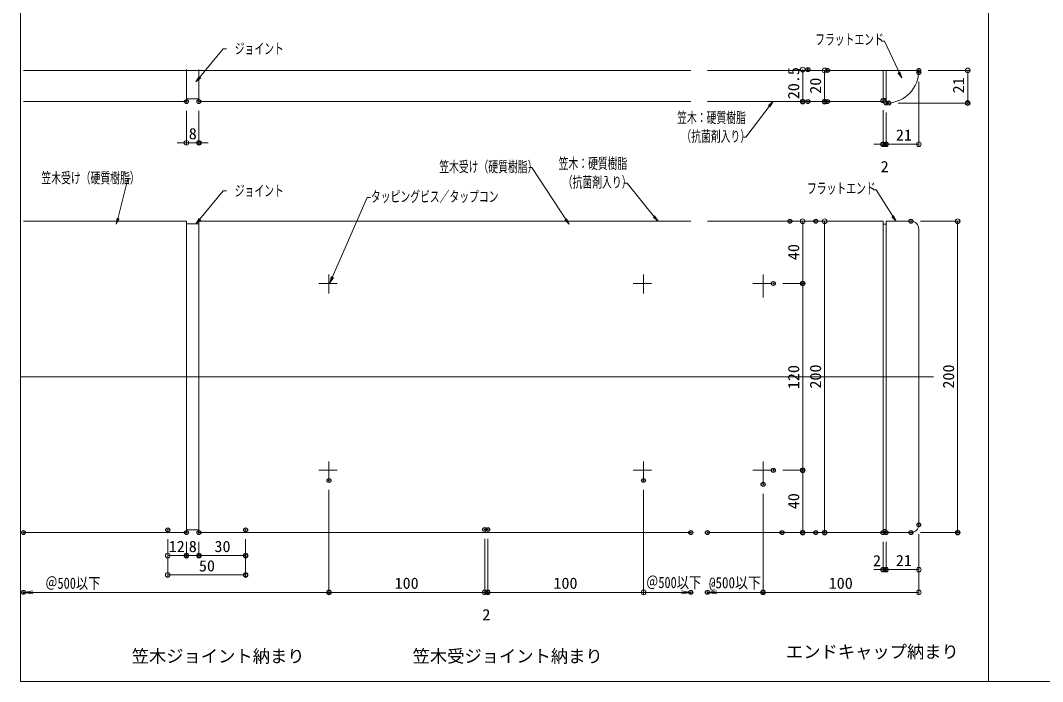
# Model space of a CAD drawing. Units: millimetres, scale not verified. Extents: x -600 to 612, y -415 to 416.
# Drawn here: x -600 to 56, y -415 to 9 of the extents above; entities that cross this region are included whole.
import ezdxf
from ezdxf.enums import TextEntityAlignment as Align

# ---------------------------------------------------------------- set-up
doc = ezdxf.new("R2010")
doc.units = ezdxf.units.MM
doc.header["$LTSCALE"] = 5
doc.header["$PDMODE"] = 32
doc.header["$PDSIZE"] = 2.5
doc.linetypes.add('CHAIN1', pattern=[8, 5, -1, 1, -1])
for name, color, linetype, lineweight in [('0-0_zumenwaku', 6, 'Continuous', 9), ('0-3_0', 1, 'Continuous', 9), ('0-7_一般寸法', 1, 'Continuous', 9), ('0-A_1', 5, 'CHAIN1', 9), ('0-B_2', 3, 'Continuous', 9), ('0-C_9', 4, 'Continuous', 9), ('1-0_08文字', 2, 'Continuous', 9)]:
    doc.layers.add(name, color=color, linetype=linetype, lineweight=lineweight)
doc.layers.add('0-1_moji', color=2, linetype='Continuous')
doc.layers.add('0-8_DEFPOINTS', color=7, linetype='Continuous')
doc.styles.add('ＭＳ ゴシック', font='')
doc.styles.add('ＭＳ Ｐゴシック', font='')
doc.styles.get('ＭＳ ゴシック').set_extended_font_data('MS Gothic')
doc.styles.get('ＭＳ Ｐゴシック').set_extended_font_data('MS PGothic')

# ---------------------------------------------------------------- blocks, each defined once
blk = doc.blocks.new('_ORIGIN')
at = {"layer": '0-3_0'}
blk.add_line((0, 0), (-5, 0), dxfattribs=at)
blk.add_circle((0, 0), 2.5, dxfattribs=at)
blk = doc.blocks.new('_OPEN')
at = {"layer": '0-3_0'}
blk.add_line((0, 0), (-5, 0), dxfattribs=at)
blk.add_lwpolyline([(-5, 0.833), (0, 0), (-5, -0.833)], dxfattribs=at)

msp = doc.modelspace()

# ---------------------------------------------------------------- linework, layer by layer
at = {"layer": '0-0_zumenwaku'}
msp.add_line((21.732, 54.447), (21.732, -415.473), dxfattribs=at)
msp.add_lwpolyline([(-599.938, -415.473), (600.062, -415.473), (600.062, 415.527), (-599.938, 415.527)], close=True, dxfattribs=at)
at = {"layer": '0-7_一般寸法'}
for p, q in [((-100.209, -22.433), (-99.041, -22.433)), ((-97.541, -25.433), (-97.541, -39.935)), ((-87.601, -22.935), (-84.982, -22.935)), ((-83.482, -25.935), (-83.482, -39.935)), ((-16.997, -22.935), (9.877, -22.935)), ((8.377, -25.935), (8.377, -40.935)), ((-22.997, -30.335), (-22.997, -71.817)), ((-100.209, -42.935), (-99.041, -42.935)), ((-87.601, -42.935), (-84.982, -42.935)), ((-36.303, -43.935), (9.877, -43.935)), ((-493.333, -48.935), (-493.333, -70.943)), ((-485.333, -48.935), (-485.333, -70.943)), ((-45.997, -48.367), (-45.997, -71.817)), ((-43.997, -49.935), (-43.997, -71.817)), ((-43.997, -49.935), (-43.997, -71.817)), ((-496.333, -69.443), (-499.333, -69.443)), ((-493.333, -69.443), (-485.333, -69.443)), ((-482.333, -69.443), (-479.333, -69.443)), ((-48.997, -70.317), (-51.997, -70.317)), ((-43.997, -70.317), (-45.997, -70.317)), ((-25.997, -70.317), (-40.997, -70.317)), ((-40.997, -70.317), (-37.997, -70.317)), ((-99.809, -119.785), (-96.041, -119.785)), ((-97.541, -122.785), (-97.541, -156.785)), ((-83.482, -122.785), (-83.482, -316.785)), ((-83.171, -119.785), (-81.982, -119.785)), ((-21.997, -119.785), (3.446, -119.785)), ((1.946, -122.785), (1.946, -316.785)), ((-110.408, -159.785), (-96.041, -159.785)), ((-110.408, -159.785), (-96.041, -159.785)), ((-97.541, -162.785), (-97.541, -276.785)), ((-110.408, -279.785), (-96.041, -279.785)), ((-110.408, -279.785), (-96.041, -279.785)), ((-97.541, -282.785), (-97.541, -316.785)), ((-401.792, -292.306), (-401.792, -359.675)), ((-401.792, -292.306), (-401.792, -359.675)), ((-199.792, -292.306), (-199.792, -359.675)), ((-199.792, -292.306), (-199.792, -359.675)), ((-122.997, -294.789), (-122.997, -359.675)), ((-122.997, -294.789), (-122.997, -359.675)), ((-104.825, -319.785), (-96.041, -319.785)), ((-83.171, -319.785), (-81.982, -319.785)), ((-22.997, -320.785), (-22.997, -359.675)), ((-22.997, -320.785), (-22.997, -345.095)), ((-21.997, -319.785), (3.446, -319.785)), ((-505.333, -324.085), (-505.333, -348.514)), ((-505.333, -324.085), (-505.333, -336.08)), ((-493.333, -325.785), (-493.333, -336.08)), ((-493.333, -325.785), (-493.333, -336.08)), ((-485.333, -325.785), (-485.333, -336.08)), ((-485.333, -325.785), (-485.333, -336.08)), ((-455.333, -324.085), (-455.333, -348.514)), ((-455.333, -324.085), (-455.333, -336.08)), ((-301.792, -323.785), (-301.792, -359.675)), ((-301.792, -323.785), (-301.792, -359.675)), ((-299.792, -323.785), (-299.792, -359.675)), ((-299.792, -323.785), (-299.792, -359.675)), ((-45.997, -325.785), (-45.997, -345.095)), ((-43.997, -325.785), (-43.997, -345.095)), ((-43.997, -325.785), (-43.997, -345.095)), ((-502.333, -334.58), (-496.333, -334.58)), ((-496.333, -334.58), (-499.333, -334.58)), ((-493.333, -334.58), (-485.333, -334.58)), ((-482.333, -334.58), (-479.333, -334.58)), ((-482.333, -334.58), (-458.333, -334.58)), ((-502.333, -347.014), (-458.333, -347.014)), ((-48.997, -343.595), (-51.997, -343.595)), ((-43.997, -343.595), (-45.997, -343.595)), ((-25.997, -343.595), (-40.997, -343.595)), ((-40.997, -343.595), (-37.997, -343.595)), ((-401.792, -358.175), (-591.976, -358.175)), ((-304.792, -358.175), (-398.792, -358.175)), ((-304.792, -358.175), (-307.792, -358.175)), ((-301.792, -358.175), (-299.792, -358.175)), ((-202.792, -358.175), (-296.792, -358.175)), ((-296.792, -358.175), (-293.792, -358.175)), ((-199.792, -358.175), (-175.44, -358.175)), ((-122.997, -358.175), (-152.748, -358.175)), ((-25.997, -358.175), (-119.997, -358.175))]:
    msp.add_line(p, q, dxfattribs=at)
at = {"layer": '0-8_DEFPOINTS'}
for p in [(-94.209, -22.433), (-81.601, -22.935), (-22.997, -22.935), (-22.997, -24.335), (-493.333, -42.935), (-485.333, -42.935), (-97.541, -42.935), (-94.209, -42.935), (-83.482, -42.935), (-81.601, -42.935), (-45.997, -42.367), (-43.997, -43.935), (-42.303, -43.935), (8.377, -43.935), (-485.333, -69.443), (-45.997, -70.317), (-43.997, -70.317), (-105.809, -119.785), (-89.171, -119.785), (-27.997, -119.785), (-116.408, -159.785), (-97.541, -159.785), (-116.408, -279.785), (-116.408, -279.785), (-97.541, -279.785), (-401.792, -286.306), (-199.792, -286.306), (-122.997, -288.789), (-22.997, -314.785), (-597.976, -319.785), (-505.333, -318.085), (-493.333, -319.785), (-485.333, -319.785), (-455.333, -318.085), (-301.792, -317.785), (-299.792, -317.785), (-169.44, -319.785), (-158.748, -319.785), (-110.825, -319.785), (-97.541, -319.785), (-89.171, -319.785), (-83.482, -319.785), (-45.997, -319.785), (-43.997, -319.785), (-27.997, -319.785), (1.946, -319.785), (-493.333, -334.58), (-485.333, -334.58), (-455.333, -334.58), (-455.333, -347.014), (-45.997, -343.595), (-43.997, -343.595), (-597.976, -358.175), (-401.792, -358.175), (-299.792, -358.175), (-169.44, -358.175), (-158.748, -358.175), (-122.997, -358.175)]:
    msp.add_point(p, dxfattribs=at)
at = {"layer": '0-A_1'}
for p, q in [((-401.792, -154.101), (-401.792, -166.306)), ((-199.792, -154.101), (-199.792, -166.306)), ((-122.997, -154.101), (-122.997, -168.789)), ((-396.576, -159.785), (-408.381, -159.785)), ((-194.576, -159.785), (-206.381, -159.785)), ((-117.781, -159.785), (-129.586, -159.785)), ((-401.792, -274.101), (-401.792, -286.306)), ((-199.792, -274.101), (-199.792, -286.306)), ((-122.997, -274.101), (-122.997, -288.789)), ((-396.576, -279.785), (-408.381, -279.785)), ((-194.576, -279.785), (-206.381, -279.785)), ((-117.781, -279.785), (-129.586, -279.785))]:
    msp.add_line(p, q, dxfattribs=at)
at = {"layer": '0-A_1', "linetype": 'Continuous'}
msp.add_line((-13.59, -219.785), (-599.938, -219.785), dxfattribs=at)
at = {"layer": '0-B_2'}
for p, q in [((-493.333, -22.935), (-597.976, -22.935)), ((-493.333, -42.935), (-493.333, -22.433)), ((-485.333, -42.935), (-485.333, -22.433)), ((-169.44, -22.935), (-485.333, -22.935)), ((-22.997, -22.935), (-158.748, -22.935)), ((-45.997, -42.935), (-45.997, -22.935)), ((-43.997, -22.935), (-43.997, -43.171)), ((-493.333, -42.935), (-597.976, -42.935)), ((-169.44, -42.935), (-485.333, -42.935)), ((-45.997, -42.935), (-158.748, -42.935)), ((-493.333, -119.785), (-597.976, -119.785)), ((-493.333, -119.785), (-493.333, -319.785)), ((-485.333, -119.785), (-485.333, -319.785)), ((-169.44, -119.785), (-485.333, -119.785)), ((-45.997, -119.785), (-158.748, -119.785)), ((-45.997, -119.785), (-45.997, -319.785)), ((-43.997, -119.785), (-43.997, -319.785)), ((-27.997, -119.785), (-43.997, -119.785)), ((-22.997, -124.785), (-22.997, -314.785)), ((-493.333, -319.785), (-597.976, -319.785)), ((-169.44, -319.785), (-485.333, -319.785)), ((-45.997, -319.785), (-158.748, -319.785)), ((-27.997, -319.785), (-43.997, -319.785))]:
    msp.add_line(p, q, dxfattribs=at)
at = {"layer": '0-B_2', "color": 4}
msp.add_line((-45.997, -40.935), (-43.997, -40.935), dxfattribs=at)
at = {"layer": '0-B_2'}
for centre, radius, start, end in [((-43.994, -22.941), 20.993, 272.25747, 0.01796), ((-43.199, -43.119), 0.8, 183.73589, 274.28872), ((-27.997, -124.785), 5, 0, 90), ((-27.997, -314.785), 5, 270, 0)]:
    msp.add_arc(centre, radius, start, end, dxfattribs=at)
at = {"layer": '0-C_9'}
for p, q in [((-485.333, -22.935), (-493.333, -22.935)), ((-485.333, -41.235), (-493.333, -41.235)), ((-485.333, -121.485), (-493.333, -121.485)), ((-45.997, -121.785), (-43.997, -121.785)), ((-485.333, -318.085), (-493.333, -318.085)), ((-45.997, -317.785), (-43.997, -317.785))]:
    msp.add_line(p, q, dxfattribs=at)
at = {"layer": '1-0_08文字', "color": 1}
for points in [[(-47.059, -4.044), (-45.059, -4.044), (-34.828, -25.963)], [(-467.669, -9.031), (-469.669, -9.031), (-485.97, -28.703)], [(-136.183, -65.84), (-134.183, -65.84), (-117.822, -44.452)], [(-273.539, -85.391), (-271.539, -85.391), (-248.641, -120.159)], [(-528.994, -92.591), (-530.994, -92.591), (-537.865, -119.883)], [(-212.348, -95.27), (-210.348, -95.27), (-191.829, -118.292)], [(-467.669, -100.348), (-469.669, -100.348), (-485.97, -120.02)], [(-375.198, -104.563), (-377.198, -104.563), (-400.438, -157.468)], [(-52.311, -99.703), (-50.311, -99.703), (-38.685, -118.175)]]:
    msp.add_lwpolyline(points, dxfattribs=at)

# ---------------------------------------------------------------- block references
at = {"layer": '0-7_一般寸法'}
for name, p, xscale, yscale, rotation in [('_ORIGIN', (-97.541, -22.433), 0.6, 0.6, 90), ('_ORIGIN', (-83.482, -22.935), 0.6, 0.6, 90), ('_ORIGIN', (8.377, -22.935), 0.6, 0.6, 90), ('_ORIGIN', (-97.541, -42.935), 0.6, 0.6, 270), ('_ORIGIN', (-83.482, -42.935), 0.6, 0.6, 270), ('_ORIGIN', (8.377, -43.935), 0.6, 0.6, 270), ('_ORIGIN', (-485.333, -69.443), 0.6, 0.6, 180), ('_ORIGIN', (-43.997, -70.317), 0.6, 0.6, 180), ('_ORIGIN', (-43.997, -70.317), 0.6, 0.6, 180), ('_ORIGIN', (-97.541, -119.785), 0.6, 0.6, 90), ('_ORIGIN', (-83.482, -119.785), 0.6, 0.6, 90), ('_ORIGIN', (1.946, -119.785), 0.6, 0.6, 90), ('_ORIGIN', (-97.541, -159.785), 0.6, 0.6, 270), ('_ORIGIN', (-97.541, -159.785), 0.6, 0.6, 90), ('_ORIGIN', (-97.541, -279.785), 0.6, 0.6, 270), ('_ORIGIN', (-97.541, -279.785), 0.6, 0.6, 90), ('_ORIGIN', (-97.541, -319.785), 0.6, 0.6, 270), ('_ORIGIN', (-83.482, -319.785), 0.6, 0.6, 270), ('_ORIGIN', (1.946, -319.785), 0.6, 0.6, 270), ('_ORIGIN', (-505.333, -334.58), 0.6, 0.6, 180), ('_ORIGIN', (-485.333, -334.58), 0.6, 0.6, 180), ('_ORIGIN', (-485.333, -334.58), 0.6, 0.6, 180), ('_ORIGIN', (-505.333, -347.014), 0.6, 0.6, 180), ('_ORIGIN', (-43.997, -343.595), 0.6, 0.6, 180), ('_ORIGIN', (-43.997, -343.595), 0.6, 0.6, 180), ('_OPEN', (-597.976, -358.175), 1.2, 1.2, 180), ('_ORIGIN', (-401.792, -358.175), 0.6, 0.6, 180), ('_ORIGIN', (-299.792, -358.175), 0.6, 0.6, 180), ('_ORIGIN', (-299.792, -358.175), 0.6, 0.6, 180), ('_OPEN', (-158.748, -358.175), 1.2, 1.2, 180), ('_ORIGIN', (-122.997, -358.175), 0.6, 0.6, 180)]:
    msp.add_blockref(name, p, dxfattribs=dict(at, xscale=xscale, yscale=yscale, rotation=rotation))
for name, p, xscale, yscale in [('_ORIGIN', (-493.333, -69.443), 0.6, 0.6), ('_ORIGIN', (-45.997, -70.317), 0.6, 0.6), ('_ORIGIN', (-22.997, -70.317), 0.6, 0.6), ('_ORIGIN', (-493.333, -334.58), 0.6, 0.6), ('_ORIGIN', (-493.333, -334.58), 0.6, 0.6), ('_ORIGIN', (-455.333, -334.58), 0.6, 0.6), ('_ORIGIN', (-455.333, -347.014), 0.6, 0.6), ('_ORIGIN', (-45.997, -343.595), 0.6, 0.6), ('_ORIGIN', (-22.997, -343.595), 0.6, 0.6), ('_ORIGIN', (-301.792, -358.175), 0.6, 0.6), ('_ORIGIN', (-301.792, -358.175), 0.6, 0.6), ('_ORIGIN', (-199.792, -358.175), 0.6, 0.6), ('_OPEN', (-169.44, -358.175), 1.2, 1.2), ('_ORIGIN', (-22.997, -358.175), 0.6, 0.6)]:
    msp.add_blockref(name, p, dxfattribs=dict(at, xscale=xscale, yscale=yscale))
at = {"layer": '1-0_08文字', "xscale": 0.8, "yscale": 0.8}
for p, rotation in [((-33.854, -27.71), 299.16062), ((-487.333, -30.167), 227.06732), ((-116.519, -42.935), 49.35391), ((-538.483, -121.785), 251.9928), ((-487.333, -121.485), 227.06732), ((-247.476, -121.785), 305.60783), ((-190.498, -119.785), 311.71137), ((-37.497, -119.785), 306.41394), ((-401.299, -159.273), 244.49426)]:
    msp.add_blockref('_OPEN', p, dxfattribs=dict(at, rotation=rotation))

# ---------------------------------------------------------------- texts
at = {"layer": '0-1_moji', "style": 'ＭＳ Ｐゴシック'}
for s, p in [('エンドキャップ納まり', (-108.332, -402.815)), ('笠木ジョイント納まり', (-528.495, -405.675)), ('笠木受ジョイント納まり', (-348.118, -405.675))]:
    msp.add_text(s, height=8.138, dxfattribs=at).set_placement(p, align=Align.BOTTOM_LEFT)
at = {"layer": '0-7_一般寸法', "color": 2, "style": 'ＭＳ ゴシック', "width": 1.05}
for s, p in [('20.5', (-97.653, -41.434)), ('20', (-83.594, -37.935)), ('21', (8.265, -37.685)), ('40', (-97.653, -144.785)), ('120', (-97.653, -227.66)), ('200', (-83.594, -227.285)), ('200', (1.834, -227.285)), ('40', (-97.653, -304.785))]:
    msp.add_text(s, height=7.221, rotation=90, dxfattribs=at).set_placement(p, align=Align.BOTTOM_LEFT)
at = {"layer": '0-7_一般寸法', "color": 2, "style": 'ＭＳ ゴシック'}
for s, height, width, p in [('8', 7.221, 1.05, (-491.833, -69.331)), ('21', 7.221, 1.05, (-37.747, -70.205)), ('2', 7.221, 1.05, (-47.497, -90.455)), ('12', 7.221, 1.05, (-504.708, -334.468)), ('8', 7.221, 1.05, (-491.833, -334.468)), ('30', 7.221, 1.05, (-475.333, -334.468)), ('2', 7.221, 1.05, (-52.448, -343.586)), ('21', 7.221, 1.05, (-37.747, -343.483)), ('50', 7.221, 1.05, (-485.333, -346.902)), ('＠500以下', 7.221, 0.8, (-583.993, -358.063)), ('＠500以下', 7.221, 0.8, (-198.144, -357.593)), ('@500以下', 7.216, 0.85, (-157.733, -357.754)), ('100', 7.221, 1.05, (-359.667, -358.063)), ('100', 7.221, 1.05, (-257.667, -358.063)), ('100', 7.221, 1.05, (-80.872, -358.063)), ('2', 7.221, 1.05, (-303.292, -378.313))]:
    msp.add_text(s, height=height, dxfattribs=dict(at, width=width)).set_placement(p, align=Align.BOTTOM_LEFT)
at = {"layer": '1-0_08文字', "style": 'ＭＳ ゴシック', "width": 0.65}
for s, p in [('フラットエンド', (-89.587, -8.53)), ('ジョイント', (-462.314, -14.458)), ('笠木：硬質樹脂', (-178.175, -58.772)), ('（抗菌剤入り）', (-175.487, -70.772)), ('笠木：硬質樹脂', (-254.34, -88.202)), ('笠木受け（硬質樹脂）', (-330.987, -90.323)), ('笠木受け（硬質樹脂）', (-586.442, -97.523)), ('（抗菌剤入り）', (-251.652, -100.202)), ('ジョイント', (-462.314, -105.775)), ('フラットエンド', (-94.839, -104.188)), ('タッピングビス／タップコン', (-374.87, -109.496))]:
    msp.add_text(s, height=6.928, dxfattribs=at).set_placement(p, align=Align.BOTTOM_LEFT)

doc.saveas('drawing.dxf')
